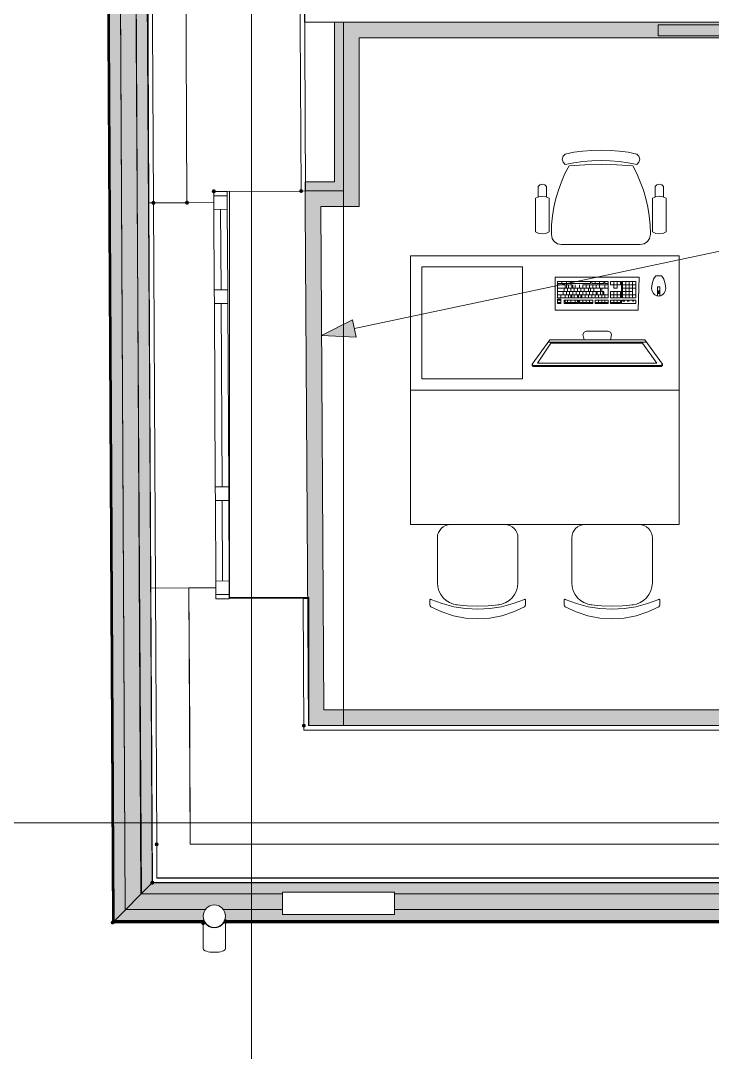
# Model space of a CAD drawing. Header units: millimetres. Extents: x 0 to 1189, y 0 to 841.
# Drawn here: x 228.36 to 259.25, y 360.62 to 406.71 of the extents above; entities that cross this region are included whole.
import ezdxf

# ---------------------------------------------------------------- set-up
doc = ezdxf.new("R2010")
doc.units = ezdxf.units.MM

msp = doc.modelspace()

# ---------------------------------------------------------------- hatches: boundary and pattern name
at = {"true_color": 0x3d3d3d}
h = msp.add_hatch(color=250, dxfattribs=at)
h.dxf.hatch_style = 2
h.paths.add_polyline_path([(233.597357, 492.155523), (234.233358, 368.207333), (232.456355, 366.41133), (231.811354, 492.145523)])
h = msp.add_hatch(color=250, dxfattribs=at)
h.dxf.hatch_style = 2
h.paths.add_polyline_path([(231.852354, 491.855522), (232.496355, 366.461331), (232.454355, 366.40933), (231.811354, 491.855522)])
h = msp.add_hatch(color=7)
h.dxf.hatch_style = 2
h.paths.add_polyline_path([(242.37237, 406.644392), (242.772371, 406.644392), (242.772371, 399.09938), (242.37237, 399.09938)])
at = {"true_color": 0xf1d696}
h = msp.add_hatch(color=41, dxfattribs=at)
h.dxf.hatch_style = 2
h.paths.add_polyline_path([(243.472372, 405.944391), (242.772371, 405.944391), (242.772371, 406.644392)])
h = msp.add_hatch(color=41, dxfattribs=at)
h.dxf.hatch_style = 2
h.paths.add_polyline_path([(243.472372, 406.644392), (243.472372, 405.944391), (242.772371, 406.644392)])
h = msp.add_hatch(color=41, dxfattribs=at)
h.dxf.hatch_style = 2
h.paths.add_polyline_path([(243.472372, 405.944391), (243.472372, 406.644392), (296.015452, 406.644392), (296.015452, 405.944391)])
h = msp.add_hatch(color=41, dxfattribs=at)
h.dxf.hatch_style = 2
h.paths.add_polyline_path([(243.472372, 399.09938), (242.772371, 399.09938), (242.772371, 405.944391), (243.472372, 405.944391)])
h = msp.add_hatch(color=7)
h.dxf.hatch_style = 2
h.paths.add_polyline_path([(237.075362, 399.08538), (237.048925, 399.148943), (236.985362, 399.175381), (236.921799, 399.148943), (236.895362, 399.08538), (236.895362, 399.07538), (236.921799, 399.011818), (236.985362, 398.98538), (237.048925, 399.011818), (237.075362, 399.07538)])
h = msp.add_hatch(color=7)
h.dxf.hatch_style = 2
h.paths.add_polyline_path([(240.885368, 399.185381), (240.821805, 399.158943), (240.795368, 399.09538), (240.821805, 399.031818), (240.885368, 399.00538), (240.948931, 399.031818), (240.975368, 399.09538), (240.948931, 399.158943)])
h = msp.add_hatch(color=7)
h.dxf.hatch_style = 2
h.paths.add_polyline_path([(241.062368, 399.09938), (241.062368, 399.499381), (242.37237, 399.499381), (242.37237, 399.09938)])
h = msp.add_hatch(color=41, dxfattribs=at)
h.dxf.hatch_style = 2
h.paths.add_polyline_path([(241.766369, 398.399379), (241.066368, 398.399379), (241.062368, 399.09938)])
h = msp.add_hatch(color=41, dxfattribs=at)
h.dxf.hatch_style = 2
h.paths.add_polyline_path([(241.062368, 399.09938), (241.762369, 399.09938), (241.766369, 398.399379)])
h = msp.add_hatch(color=41, dxfattribs=at)
h.dxf.hatch_style = 2
h.paths.add_polyline_path([(241.766369, 398.399379), (241.762369, 399.09938), (242.772371, 399.09938), (242.772371, 398.399379)])
h = msp.add_hatch(color=41, dxfattribs=at)
h.dxf.hatch_style = 2
h.paths.add_polyline_path([(243.472372, 399.09938), (243.472372, 398.399379), (242.772371, 399.09938)])
h = msp.add_hatch(color=41, dxfattribs=at)
h.dxf.hatch_style = 2
h.paths.add_polyline_path([(242.772371, 399.09938), (243.472372, 398.399379), (242.772371, 398.399379)])
h = msp.add_hatch(color=7)
h.dxf.hatch_style = 2
h.paths.add_polyline_path([(234.377358, 398.57238), (234.350921, 398.635942), (234.287358, 398.66238), (234.223795, 398.635942), (234.197358, 398.57238), (234.197358, 398.56238), (234.223795, 398.498817), (234.287358, 398.472379), (234.350921, 398.498817), (234.377358, 398.56238)])
h = msp.add_hatch(color=7)
h.dxf.hatch_style = 2
h.paths.add_polyline_path([(235.69736, 398.56938), (235.723798, 398.505817), (235.78736, 398.479379), (235.850923, 398.505817), (235.87736, 398.56938), (235.87736, 398.57938), (235.850923, 398.642942), (235.78736, 398.66938), (235.723798, 398.642942), (235.69736, 398.57938)])
h = msp.add_hatch(color=41, dxfattribs=at)
h.dxf.hatch_style = 2
h.paths.add_polyline_path([(241.90337, 375.915345), (241.203369, 375.915345), (241.066368, 398.399379), (241.766369, 398.399379)])
at = {"true_color": 0x0077b0}
h = msp.add_hatch(color=144, dxfattribs=at)
h.dxf.hatch_style = 2
h.paths.add_polyline_path([(241.801369, 392.648371), (243.179372, 393.348372), (243.345372, 392.56637)])
at = {"true_color": 0xf1d696}
h = msp.add_hatch(color=41, dxfattribs=at)
h.dxf.hatch_style = 2
h.paths.add_polyline_path([(241.90337, 375.915345), (241.211369, 375.219344), (241.203369, 375.915345)])
h = msp.add_hatch(color=41, dxfattribs=at)
h.dxf.hatch_style = 2
h.paths.add_polyline_path([(241.90337, 375.915345), (241.90737, 375.215344), (241.207369, 375.215344)])
at = {"true_color": 0xa86b51}
h = msp.add_hatch(color=35, dxfattribs=at)
h.dxf.hatch_style = 2
h.paths.add_polyline_path([(289.345442, 375.915345), (289.345442, 375.215344), (241.90737, 375.215344), (241.90337, 375.915345)])
h = msp.add_hatch(color=7)
h.dxf.hatch_style = 2
h.paths.add_polyline_path([(241.007368, 375.125344), (241.070931, 375.151781), (241.097368, 375.215344), (241.070931, 375.278907), (241.007368, 375.305344), (240.941806, 375.278907), (240.915368, 375.215344), (240.941806, 375.151781)])
h = msp.add_hatch(color=7)
h.dxf.hatch_style = 2
h.paths.add_polyline_path([(234.434358, 370.005336), (234.370796, 369.978898), (234.344358, 369.915336), (234.370796, 369.851773), (234.434358, 369.825336), (234.497921, 369.851773), (234.524358, 369.915336), (234.497921, 369.978898)])
at = {"true_color": 0x3d3d3d}
h = msp.add_hatch(color=250, dxfattribs=at)
h.paths.add_polyline_path([(232.456355, 366.41133), (234.233358, 368.197333), (298.213456, 368.197333), (298.214456, 368.175333), (297.677455, 367.636332), (297.677455, 367.698332), (296.677453, 367.698332), (296.677453, 366.632331), (296.457453, 366.41133), (237.419363, 366.41133), (237.496363, 366.596331), (237.496363, 366.818331), (237.399363, 367.019331), (237.225362, 367.158332), (237.008362, 367.207332), (236.814362, 367.163332), (236.617361, 367.019331), (236.521361, 366.818331), (236.521361, 366.596331), (236.610361, 366.41133)])
h.paths.add_polyline_path([(240.050367, 367.780333), (240.050367, 366.780331), (245.050374, 366.780331), (245.050374, 367.780333)])
h = msp.add_hatch(color=7)
h.dxf.hatch_style = 2
h.paths.add_polyline_path([(234.306998, 368.143694), (234.333249, 368.207333), (234.306998, 368.270973), (234.243358, 368.297224), (234.179718, 368.270973), (234.169718, 368.260973), (234.143467, 368.197333), (234.169718, 368.133694), (234.233358, 368.107442), (234.296998, 368.133694)])
h = msp.add_hatch(color=250, dxfattribs=at)
h.dxf.hatch_style = 2
h.paths.add_polyline_path([(234.233358, 368.197333), (234.233358, 368.207333), (234.243358, 368.207333)])
h = msp.add_hatch(color=7)
h.dxf.hatch_style = 2
h.paths.add_polyline_path([(232.535995, 366.363691), (232.562246, 366.427331), (232.535995, 366.49097), (232.472355, 366.517222), (232.408715, 366.49097), (232.377464, 366.422331), (232.403715, 366.358691), (232.467355, 366.332439)])
h = msp.add_hatch(color=7)
h.dxf.hatch_style = 2
h.paths.add_polyline_path([(232.556995, 366.384691), (232.583246, 366.448331), (232.556995, 366.51197), (232.493355, 366.538222), (232.429715, 366.51197), (232.399464, 366.444331), (232.425715, 366.380691), (232.489355, 366.354439)])
h = msp.add_hatch(color=250, dxfattribs=at)
h.dxf.hatch_style = 2
h.paths.add_polyline_path([(232.454355, 366.40933), (232.496355, 366.451331), (236.591361, 366.451331), (236.610361, 366.41133)])
h = msp.add_hatch(color=7)
h.dxf.hatch_style = 2
h.paths.add_polyline_path([(236.418361, 366.451331), (236.444799, 366.387768), (236.508361, 366.36133), (236.571924, 366.387768), (236.598361, 366.451331), (236.598361, 366.463331), (236.571924, 366.526893), (236.508361, 366.553331), (236.444799, 366.526893), (236.418361, 366.463331)])
h = msp.add_hatch(color=7)
h.dxf.hatch_style = 2
h.paths.add_polyline_path([(236.418361, 366.431331), (236.444799, 366.367768), (236.508361, 366.34133), (236.571924, 366.367768), (236.598361, 366.431331), (236.598361, 366.444331), (236.571924, 366.507893), (236.508361, 366.534331), (236.444799, 366.507893), (236.418361, 366.444331)])
h = msp.add_hatch(color=7)
h.dxf.hatch_style = 2
h.paths.add_polyline_path([(236.418361, 366.39533), (236.444799, 366.331768), (236.508361, 366.30533), (236.571924, 366.331768), (236.598361, 366.39533), (236.598361, 366.40933), (236.571924, 366.472893), (236.508361, 366.499331), (236.444799, 366.472893), (236.418361, 366.40933)])
h = msp.add_hatch(color=250, dxfattribs=at)
h.dxf.hatch_style = 2
h.paths.add_polyline_path([(237.406363, 366.40933), (237.426363, 366.451331), (296.497453, 366.451331), (296.457453, 366.41133)])
h = msp.add_hatch(color=7)
h.dxf.hatch_style = 2
h.paths.add_polyline_path([(237.598363, 366.478331), (237.571925, 366.541893), (237.508363, 366.568331), (237.4448, 366.541893), (237.418363, 366.478331), (237.418363, 366.463331), (237.4448, 366.399768), (237.508363, 366.37333), (237.571925, 366.399768), (237.598363, 366.463331)])
h = msp.add_hatch(color=7)
h.dxf.hatch_style = 2
h.paths.add_polyline_path([(237.598363, 366.463331), (237.571925, 366.526893), (237.508363, 366.553331), (237.4448, 366.526893), (237.418363, 366.463331), (237.418363, 366.451331), (237.4448, 366.387768), (237.508363, 366.36133), (237.571925, 366.387768), (237.598363, 366.451331)])

# ---------------------------------------------------------------- linework, layer by layer
at = {"color": 7, "lineweight": 0}
for points in [[(238.672365, 237.628134), (238.672365, 729.022884)], [(233.025356, 367.007331), (232.382355, 492.304523)], [(232.456355, 366.41133), (231.811354, 492.145523)], [(232.454355, 366.40933), (231.811354, 491.855522)], [(232.466355, 366.421331), (231.822354, 491.855522)], [(232.467355, 366.422331), (231.823354, 491.855522)], [(232.469355, 366.424331), (231.824354, 492.145523)], [(232.472355, 366.427331), (231.828354, 491.855522)], [(232.489355, 366.444331), (231.846354, 491.855522)], [(232.493355, 366.448331), (231.849354, 491.855522)], [(232.496355, 366.451331), (231.852354, 491.855522)], [(232.508355, 366.463331), (231.864354, 491.855522)], [(233.762357, 367.707332), (232.988356, 492.151523)], [(233.083356, 492.152523), (233.722357, 367.707332)], [(233.488357, 492.154523), (234.177358, 381.361353)], [(234.233358, 368.197333), (233.597357, 492.155523)], [(234.233358, 368.197333), (233.597357, 492.155523)], [(232.528355, 366.507331), (231.887354, 491.404521)], [(232.387355, 491.407521), (233.026356, 367.007331)], [(234.033358, 409.160396), (234.087358, 398.56038)], [(234.033358, 409.160396), (234.087358, 398.57038)], [(234.287358, 398.57238), (234.233358, 409.161396)], [(235.73336, 409.169396), (235.78736, 398.56938)], [(235.78736, 398.57938), (235.73336, 409.169396)], [(240.885368, 399.09538), (240.834368, 408.995396)], [(241.085368, 399.09638), (241.034368, 408.996396)], [(241.038368, 408.144394), (241.038368, 406.644392)], [(241.038368, 406.644392), (242.37237, 406.644392)], [(242.37237, 406.644392), (242.37237, 399.499381)], [(242.772371, 406.644392), (242.37237, 406.644392)], [(301.04546, 406.644392), (242.772371, 406.644392)], [(242.772371, 399.09938), (242.772371, 406.644392)], [(242.772371, 406.644392), (242.772371, 405.944391)], [(296.015452, 406.644392), (242.772371, 406.644392)], [(242.772371, 405.944391), (242.772371, 399.09938)], [(243.472372, 405.944391), (296.015452, 405.944391)], [(243.472372, 399.09938), (243.472372, 405.944391)], [(237.585363, 399.07838), (236.985362, 399.07538)], [(237.585363, 399.07838), (236.985362, 399.07538)], [(236.985362, 399.07538), (236.989362, 398.275379)], [(236.985362, 399.07538), (236.989362, 398.275379)], [(237.585363, 399.07838), (240.885368, 399.09538)], [(237.589363, 398.278379), (237.585363, 399.07838)], [(237.589363, 398.278379), (237.585363, 399.07838)], [(237.685363, 399.07938), (237.685363, 380.938353)], [(240.885368, 399.09538), (241.085368, 399.09638)], [(242.37237, 399.499381), (241.062368, 399.499381)], [(241.062368, 399.499381), (241.062368, 399.09938)], [(241.062368, 399.09938), (242.772371, 399.09938)], [(241.062368, 399.09938), (241.066368, 398.399379)], [(242.772371, 399.09938), (241.062368, 399.09938)], [(242.770371, 375.215344), (242.770371, 399.10138)], [(243.472372, 398.399379), (243.472372, 399.09938)], [(237.586363, 398.87838), (236.986362, 398.87538)], [(234.087358, 398.57038), (234.176358, 381.361353)], [(234.176358, 381.361353), (234.087358, 398.57038)], [(234.087358, 398.56038), (234.287358, 398.56238)], [(234.287358, 398.56238), (235.78736, 398.56938)], [(234.376358, 381.362353), (234.287358, 398.56238)], [(235.78736, 398.56938), (236.987362, 398.57538)], [(236.989362, 398.275379), (237.589363, 398.278379)], [(237.007362, 394.675374), (236.989362, 398.275379)], [(237.307363, 394.677374), (237.289363, 398.277379)], [(237.589363, 398.278379), (237.607363, 394.678374)], [(241.066368, 398.399379), (241.207369, 375.215344)], [(241.766369, 398.399379), (243.472372, 398.399379)], [(241.90337, 375.915345), (241.766369, 398.399379)], [(237.007362, 394.675374), (237.607363, 394.678374)], [(237.010362, 394.075373), (237.007362, 394.675374)], [(237.007362, 394.675374), (237.010362, 394.075373)], [(237.607363, 394.678374), (237.610363, 394.078373)], [(237.610363, 394.078373), (237.607363, 394.678374)], [(237.610363, 394.078373), (237.010362, 394.075373)], [(237.052362, 385.87636), (237.010362, 394.075373)], [(237.352363, 385.87736), (237.310363, 394.077373)], [(237.610363, 394.078373), (237.652363, 385.87936)], [(237.052362, 385.87636), (237.652363, 385.87936)], [(237.056362, 385.276359), (237.052362, 385.87636)], [(237.052362, 385.87636), (237.056362, 385.276359)], [(237.652363, 385.87936), (237.656363, 385.279359)], [(237.656363, 385.279359), (237.652363, 385.87936)], [(237.656363, 385.279359), (237.056362, 385.276359)], [(237.074362, 381.676354), (237.056362, 385.276359)], [(237.374363, 381.677354), (237.356363, 385.277359)], [(237.656363, 385.279359), (237.674363, 381.679354)], [(237.074362, 381.676354), (237.674363, 381.679354)], [(237.078362, 380.876353), (237.074362, 381.676354)], [(237.074362, 381.676354), (237.078362, 380.876353)], [(237.674363, 381.679354), (237.678363, 380.879353)], [(237.678363, 380.879353), (237.674363, 381.679354)], [(235.87636, 381.369353), (234.176358, 381.361353)], [(234.176358, 381.361353), (234.243358, 368.207333)], [(234.176358, 381.361353), (234.243358, 368.207333)], [(234.434358, 369.915336), (234.376358, 381.362353)], [(237.076362, 381.376353), (235.87636, 381.369353)], [(235.87636, 381.369353), (235.93436, 369.915336)], [(235.90836, 375.015344), (235.87636, 381.369353)], [(237.677363, 381.079353), (237.077362, 381.076353)], [(237.678363, 380.879353), (237.078362, 380.876353)], [(237.078362, 380.876353), (237.678363, 380.879353)], [(240.978368, 380.896353), (237.678363, 380.879353)], [(237.685363, 380.938353), (241.233369, 380.938353)], [(241.178368, 380.897353), (240.978368, 380.896353)], [(241.008368, 375.015344), (240.978368, 380.896353)], [(241.178368, 380.938353), (241.178368, 380.897353)], [(241.207369, 375.215344), (241.178368, 380.897353)], [(241.233369, 380.938353), (241.233369, 375.215344)], [(289.345442, 375.915345), (241.90337, 375.915345)], [(241.005368, 375.215344), (241.005368, 375.015344)], [(300.84346, 375.215344), (241.207369, 375.215344)], [(241.207369, 375.215344), (241.90737, 375.215344)], [(241.90737, 375.215344), (290.045443, 375.215344)], [(235.93436, 369.915336), (235.90836, 375.015344)], [(241.005368, 375.015344), (300.84346, 375.015344)], [(301.04546, 375.015344), (241.008368, 375.015344)], [(202.529309, 370.871337), (863.72632, 370.871337)], [(234.434358, 369.915336), (234.442358, 368.415334)], [(234.442358, 368.407334), (234.434358, 369.915336)], [(235.93436, 369.915336), (299.905458, 369.915336)], [(298.405456, 369.915336), (235.93436, 369.915336)], [(234.233358, 368.197333), (232.456355, 366.41133)], [(232.469355, 366.424331), (234.233358, 368.197333)], [(298.214456, 368.197333), (234.233358, 368.197333)], [(298.214456, 368.197333), (234.233358, 368.197333)], [(234.243358, 368.207333), (298.213456, 368.207333)], [(234.442358, 368.415334), (298.412456, 368.415334)], [(298.212456, 368.407334), (234.442358, 368.407334)], [(245.050374, 367.780333), (240.050367, 367.780333)], [(240.050367, 367.780333), (240.050367, 366.780331)], [(245.050374, 366.780331), (245.050374, 367.780333)], [(233.722357, 367.707332), (240.050367, 367.707332)], [(245.050374, 367.707332), (297.716455, 367.707332)], [(236.612361, 367.007331), (233.025356, 367.007331)], [(233.026356, 367.007331), (236.612361, 367.007331)], [(237.008362, 366.20733), (236.907635, 366.217494), (236.813799, 366.246643), (236.728869, 366.29276), (236.654862, 366.35383), (236.593791, 366.427838), (236.547674, 366.512768), (236.518525, 366.606604), (236.508361, 366.707331), (236.518525, 366.808058), (236.547674, 366.901894), (236.593791, 366.986824), (236.654862, 367.060831), (236.728869, 367.121902), (236.813799, 367.168019), (236.907635, 367.197168), (237.008362, 367.207332)], [(237.008362, 367.207332), (237.109089, 367.197168), (237.202925, 367.168019), (237.287855, 367.121902), (237.361863, 367.060831), (237.422933, 366.986824), (237.46905, 366.901894), (237.498199, 366.808058), (237.508363, 366.707331), (237.498199, 366.606604), (237.46905, 366.512768), (237.422933, 366.427838), (237.361863, 366.35383), (237.287855, 366.29276), (237.202925, 366.246643), (237.109089, 366.217494), (237.008362, 366.20733)], [(237.405363, 367.007331), (240.050367, 367.007331)], [(240.050367, 367.007331), (237.405363, 367.007331)], [(245.050374, 367.007331), (296.677453, 367.007331)], [(296.677453, 367.007331), (245.050374, 367.007331)], [(232.454355, 366.40933), (232.466355, 366.421331)], [(236.611361, 366.40933), (232.454355, 366.40933)], [(232.469355, 366.424331), (232.456355, 366.41133)], [(232.456355, 366.41133), (232.469355, 366.424331)], [(236.610361, 366.41133), (232.456355, 366.41133)], [(236.605361, 366.421331), (232.466355, 366.421331)], [(236.605361, 366.422331), (232.467355, 366.422331)], [(232.508355, 366.463331), (232.469355, 366.424331)], [(232.469355, 366.424331), (232.496355, 366.451331)], [(232.496355, 366.451331), (232.469355, 366.424331)], [(232.469355, 366.424331), (232.496355, 366.451331)], [(236.604361, 366.424331), (232.469355, 366.424331)], [(232.489355, 366.444331), (232.472355, 366.427331)], [(232.472355, 366.427331), (232.489355, 366.444331)], [(236.602361, 366.427331), (232.472355, 366.427331)], [(236.594361, 366.444331), (232.489355, 366.444331)], [(236.592361, 366.448331), (232.493355, 366.448331)], [(232.496355, 366.451331), (232.508355, 366.463331)], [(236.591361, 366.451331), (232.496355, 366.451331)], [(236.585361, 366.463331), (232.508355, 366.463331)], [(236.564361, 366.507331), (232.528355, 366.507331)], [(236.508361, 366.465331), (236.508361, 366.496331)], [(236.508361, 366.35833), (236.508361, 366.39533)], [(236.508361, 366.31833), (236.508361, 366.35833)], [(236.552361, 366.458331), (236.531361, 366.502331)], [(236.559361, 366.446331), (236.552361, 366.458331)], [(236.573361, 366.423331), (236.563361, 366.439331)], [(237.008362, 366.18733), (236.885018, 366.202283), (236.770112, 366.245455), (236.66833, 366.314315), (236.584361, 366.40633)], [(237.432363, 366.40633), (237.348956, 366.314315), (237.247362, 366.245455), (237.132269, 366.202283), (237.008362, 366.18733)], [(296.455453, 366.40933), (237.406363, 366.40933)], [(296.457453, 366.41133), (237.407363, 366.41133)], [(296.467453, 366.421331), (237.411363, 366.421331)], [(296.468453, 366.422331), (237.412363, 366.422331)], [(296.470453, 366.424331), (237.413363, 366.424331)], [(296.473453, 366.427331), (237.414363, 366.427331)], [(296.490453, 366.444331), (237.423363, 366.444331)], [(296.494453, 366.448331), (237.424363, 366.448331)], [(296.497453, 366.451331), (237.426363, 366.451331)], [(296.509453, 366.463331), (237.432363, 366.463331)], [(237.454363, 366.439331), (237.444363, 366.423331)], [(296.517453, 366.507331), (237.453363, 366.507331)], [(237.464363, 366.458331), (237.458363, 366.446331)], [(237.486363, 366.502331), (237.464363, 366.458331)], [(237.508363, 366.507331), (237.508363, 366.478331)], [(237.508363, 366.444331), (237.508363, 366.427331)], [(237.508363, 366.40933), (237.508363, 366.37433)], [(237.508363, 366.37433), (237.508363, 366.33533)], [(240.050367, 366.780331), (245.050374, 366.780331)], [(236.508361, 366.27733), (236.508361, 366.31833)], [(236.508361, 366.23433), (236.508361, 366.27733)], [(236.508361, 366.19033), (236.508361, 366.23433)], [(236.508361, 366.14433), (236.508361, 366.19033)], [(236.508361, 366.09633), (236.508361, 366.14433)], [(236.508361, 366.04733), (236.508361, 366.09633)], [(236.508361, 365.99733), (236.508361, 366.04733)], [(236.508361, 365.94533), (236.508361, 365.99733)], [(236.508361, 365.89233), (236.508361, 365.94533)], [(236.508361, 365.83833), (236.508361, 365.89233)], [(237.508363, 366.33533), (237.508363, 366.29433)], [(237.508363, 366.29433), (237.508363, 366.25233)], [(237.508363, 366.25233), (237.508363, 366.20833)], [(237.508363, 366.20833), (237.508363, 366.16333)], [(237.508363, 366.16333), (237.508363, 366.11633)], [(237.508363, 366.11633), (237.508363, 366.06733)], [(237.508363, 366.06733), (237.508363, 366.01833)], [(237.508363, 366.01833), (237.508363, 365.96733)], [(237.508363, 365.96733), (237.508363, 365.91433)], [(237.508363, 365.91433), (237.508363, 365.86133)], [(236.508361, 365.78333), (236.508361, 365.83833)], [(236.508361, 365.727329), (236.508361, 365.78333)], [(236.508361, 365.671329), (236.508361, 365.727329)], [(236.508361, 365.671329), (236.508361, 365.246329)], [(237.508363, 365.86133), (237.508363, 365.80633)], [(237.508363, 365.80633), (237.508363, 365.751329)], [(237.508363, 365.751329), (237.508363, 365.694329)], [(237.508363, 365.694329), (237.508363, 365.671329)], [(237.508363, 365.246329), (237.508363, 365.671329)], [(237.008362, 365.091328), (236.907635, 365.094461), (236.813799, 365.103453), (236.728869, 365.117696), (236.654862, 365.136579), (236.593791, 365.159493), (236.547674, 365.185829), (236.518525, 365.214977), (236.508361, 365.246329)], [(237.508363, 365.246329), (237.498199, 365.214977), (237.46905, 365.185829), (237.422933, 365.159493), (237.361863, 365.136579), (237.287855, 365.117696), (237.202925, 365.103453), (237.109089, 365.094461), (237.008362, 365.091328)]]:
    msp.add_lwpolyline(points, dxfattribs=at)
at = {"color": 253, "lineweight": 0, "true_color": 0x999999}
for points in [[(256.828392, 406.524392), (271.828415, 406.524392)], [(256.828392, 406.024391), (256.828392, 406.524392)], [(271.828415, 406.024391), (256.828392, 406.024391)], [(252.673386, 400.747383), (253.070543, 400.823508), (253.470887, 400.877883), (253.873482, 400.910508), (254.277388, 400.921383), (254.681873, 400.910508), (255.084765, 400.877883), (255.485218, 400.823508), (255.882391, 400.747383)], [(252.673386, 400.282382), (252.583011, 400.383007), (252.550386, 400.514383), (252.583011, 400.645883), (252.673386, 400.747383)], [(252.673386, 400.282382), (253.070543, 400.358507), (253.470887, 400.412882), (253.873482, 400.445507), (254.277388, 400.456383), (254.681873, 400.445507), (255.084765, 400.412882), (255.485218, 400.358507), (255.882391, 400.282382)], [(255.882391, 400.747383), (255.972766, 400.645883), (256.005391, 400.514383), (255.972766, 400.383007), (255.882391, 400.282382)], [(252.060385, 397.174377), (252.060385, 397.188378), (252.073039, 397.585638), (252.110807, 397.980144), (252.173395, 398.370737), (252.26051, 398.756255), (252.37186, 399.135539), (252.507151, 399.507428), (252.666091, 399.870762), (252.848386, 400.224382)], [(252.848386, 400.224382), (253.562137, 400.268007), (254.277388, 400.282382), (254.986015, 400.268132), (255.692391, 400.225382)], [(255.692391, 400.225382), (255.874729, 399.871761), (256.033782, 399.508412), (256.169233, 399.136486), (256.280767, 398.75713), (256.368066, 398.371493), (256.430814, 397.980722), (256.468695, 397.585968), (256.481392, 397.188378), (256.481392, 397.174377)], [(251.474384, 399.290381), (251.549134, 399.376381), (251.658384, 399.408381), (251.767635, 399.376506), (251.842385, 399.291381)], [(251.474384, 399.291381), (251.475384, 398.83538)], [(251.842385, 399.291381), (251.842385, 398.83338)], [(256.699392, 399.291381), (256.774142, 399.376506), (256.883392, 399.408381), (256.991768, 399.376881), (257.066393, 399.291381)], [(256.699392, 399.291381), (256.699392, 398.83338)], [(257.066393, 399.291381), (257.066393, 398.83538)], [(251.354384, 398.77738), (251.499259, 398.840005), (251.655384, 398.86138), (251.812385, 398.840005), (251.957385, 398.77738)], [(251.354384, 398.77738), (251.354384, 397.265378)], [(251.957385, 398.77738), (251.957385, 397.265378)], [(256.584392, 398.77738), (256.729267, 398.840005), (256.885392, 398.86138), (257.041518, 398.840005), (257.186393, 398.77738)], [(256.584392, 398.77738), (256.584392, 397.265378)], [(257.186393, 398.77738), (257.186393, 397.265378)], [(251.957385, 397.265378), (251.812385, 397.203628), (251.655384, 397.182378), (251.499259, 397.203628), (251.354384, 397.265378)], [(257.186393, 397.265378), (257.041518, 397.203628), (256.885392, 397.182378), (256.729267, 397.203628), (256.584392, 397.265378)], [(252.519386, 396.703377), (252.337401, 396.739017), (252.19276, 396.836252), (252.095182, 396.980549), (252.059385, 397.157377), (252.060385, 397.174377)], [(256.481392, 397.174377), (256.481392, 397.157377), (256.445751, 396.980549), (256.348517, 396.836252), (256.20422, 396.739017), (256.027391, 396.703377)], [(252.520386, 396.703377), (256.021391, 396.703377)], [(245.770375, 390.203367), (245.770375, 396.203376)], [(245.770375, 396.203376), (257.770394, 396.203376)], [(257.770394, 396.203376), (257.770394, 390.203367)], [(250.770383, 395.703375), (246.270376, 395.703375)], [(246.270376, 395.703375), (246.270376, 390.703368)], [(250.770383, 390.703368), (250.770383, 395.703375)], [(252.236385, 395.254375), (252.236385, 393.774372)], [(255.984391, 395.254375), (252.236385, 395.254375)], [(252.334386, 395.057374), (254.603389, 395.057374)], [(252.334386, 394.317373), (252.334386, 395.057374)], [(252.729386, 395.057374), (252.334386, 395.057374)], [(252.334386, 395.057374), (252.334386, 394.958374)], [(252.334386, 394.958374), (252.926386, 394.958374)], [(252.531386, 395.057374), (252.531386, 394.958374)], [(252.729386, 394.761374), (252.729386, 395.057374)], [(252.926386, 395.057374), (252.729386, 395.057374)], [(252.729386, 395.057374), (252.729386, 394.958374)], [(252.926386, 394.958374), (252.926386, 395.057374)], [(252.926386, 394.958374), (252.926386, 395.057374)], [(252.926386, 395.057374), (253.814388, 395.057374)], [(253.814388, 394.958374), (252.926386, 394.958374)], [(253.814388, 395.057374), (253.814388, 394.958374)], [(254.208388, 395.057374), (253.863388, 395.057374)], [(253.863388, 395.057374), (253.863388, 394.958374)], [(253.863388, 394.958374), (254.208388, 394.958374)], [(254.011388, 394.958374), (254.011388, 395.057374)], [(254.011388, 395.057374), (254.011388, 394.958374)], [(254.405389, 395.057374), (254.208388, 395.057374)], [(254.208388, 395.057374), (254.208388, 394.761374)], [(254.208388, 394.958374), (254.208388, 395.057374)], [(254.208388, 394.958374), (254.405389, 394.958374)], [(254.405389, 394.958374), (254.405389, 395.057374)], [(254.603389, 395.057374), (254.455389, 395.057374)], [(254.455389, 395.057374), (254.455389, 394.958374)], [(254.455389, 394.958374), (254.603389, 394.958374)], [(254.603389, 395.057374), (254.603389, 394.317373)], [(254.603389, 394.958374), (254.603389, 395.057374)], [(254.800389, 395.057374), (254.701389, 395.057374)], [(254.701389, 395.057374), (254.701389, 394.958374)], [(254.701389, 395.057374), (255.14539, 395.057374)], [(254.701389, 394.909374), (254.701389, 395.057374)], [(255.14539, 395.057374), (254.849389, 395.057374)], [(254.849389, 395.057374), (254.849389, 394.958374)], [(254.849389, 394.761374), (254.849389, 395.057374)], [(254.99739, 394.909374), (254.99739, 395.057374)], [(255.14539, 394.958374), (255.14539, 395.057374)], [(255.14539, 395.057374), (255.14539, 394.909374)], [(255.19539, 395.057374), (255.836391, 395.057374)], [(255.19539, 394.317373), (255.19539, 395.057374)], [(255.24439, 395.057374), (255.49039, 395.057374)], [(255.24439, 394.909374), (255.24439, 395.057374)], [(255.39239, 395.057374), (255.39239, 394.317373)], [(255.688391, 395.057374), (255.54039, 395.057374)], [(255.54039, 395.057374), (255.54039, 394.909374)], [(255.54039, 395.057374), (255.54039, 394.909374)], [(255.688391, 394.465373), (255.688391, 395.057374)], [(255.688391, 394.909374), (255.688391, 395.057374)], [(255.688391, 395.057374), (255.836391, 395.057374)], [(255.836391, 395.057374), (255.836391, 394.317373)], [(255.836391, 395.057374), (255.836391, 394.465373)], [(255.934391, 393.774372), (255.984391, 395.254375)], [(256.535392, 394.747374), (256.558267, 394.956249), (256.625392, 395.155374)], [(256.625392, 395.155374), (256.664392, 395.238375)], [(256.664392, 395.238375), (256.674392, 395.254375)], [(256.674392, 395.254375), (256.712392, 395.298375)], [(256.712392, 395.298375), (256.723392, 395.303375)], [(256.871392, 395.303375), (256.723392, 395.303375)], [(256.978393, 395.303375), (256.871392, 395.303375)], [(256.978393, 395.303375), (256.989393, 395.298375)], [(256.989393, 395.298375), (257.027393, 395.254375)], [(257.027393, 395.254375), (257.036393, 395.238375)], [(257.036393, 395.238375), (257.076393, 395.155374)], [(257.076393, 395.155374), (257.143518, 394.956249), (257.166393, 394.747374)], [(252.334386, 394.909374), (252.679386, 394.909374)], [(252.334386, 394.761374), (252.334386, 394.909374)], [(252.334386, 394.761374), (252.630386, 394.761374)], [(252.679386, 394.761374), (252.334386, 394.761374)], [(252.334386, 394.613374), (252.334386, 394.761374)], [(252.334386, 394.613374), (252.581386, 394.613374)], [(252.630386, 394.613374), (252.334386, 394.613374)], [(252.334386, 394.465373), (252.334386, 394.613374)], [(253.173387, 394.465373), (252.334386, 394.465373)], [(252.334386, 394.465373), (252.334386, 394.317373)], [(252.581386, 394.465373), (252.334386, 394.465373)], [(252.482386, 394.465373), (252.482386, 394.317373)], [(252.482386, 394.317373), (252.482386, 394.465373)], [(252.581386, 394.613374), (252.581386, 394.465373)], [(252.581386, 394.613374), (252.581386, 394.465373)], [(252.729386, 394.613374), (252.581386, 394.613374)], [(252.975386, 394.761374), (252.630386, 394.761374)], [(252.630386, 394.761374), (252.630386, 394.613374)], [(252.630386, 394.761374), (252.630386, 394.613374)], [(252.630386, 394.613374), (252.877386, 394.613374)], [(252.679386, 394.909374), (252.679386, 394.761374)], [(252.679386, 394.465373), (252.679386, 394.317373)], [(252.827386, 394.909374), (252.729386, 394.909374)], [(252.729386, 394.465373), (252.729386, 394.613374)], [(252.778386, 394.761374), (252.778386, 394.613374)], [(252.778386, 394.613374), (252.778386, 394.761374)], [(252.778386, 394.613374), (253.814388, 394.613374)], [(252.827386, 394.761374), (252.827386, 394.909374)], [(252.827386, 394.465373), (252.827386, 394.317373)], [(252.975386, 394.909374), (252.877386, 394.909374)], [(252.877386, 394.465373), (252.877386, 394.613374)], [(252.877386, 394.613374), (252.877386, 394.465373)], [(253.074387, 394.761374), (252.926386, 394.761374)], [(252.926386, 394.761374), (252.926386, 394.613374)], [(252.926386, 394.317373), (252.926386, 394.465373)], [(252.975386, 394.761374), (252.975386, 394.909374)], [(252.975386, 394.465373), (252.975386, 394.317373)], [(253.025387, 394.909374), (253.025387, 394.761374)], [(253.025387, 394.761374), (254.208388, 394.761374)], [(253.025387, 394.465373), (253.025387, 394.613374)], [(253.074387, 394.613374), (253.074387, 394.761374)], [(254.159388, 394.761374), (253.074387, 394.761374)], [(253.074387, 394.317373), (253.074387, 394.465373)], [(253.123387, 394.761374), (253.123387, 394.909374)], [(253.222387, 394.465373), (253.123387, 394.465373)], [(253.173387, 394.465373), (253.173387, 394.613374)], [(253.173387, 394.465373), (253.863388, 394.465373)], [(253.222387, 394.761374), (253.222387, 394.613374)], [(253.222387, 394.613374), (253.222387, 394.761374)], [(253.222387, 394.317373), (253.222387, 394.465373)], [(253.370387, 394.465373), (253.271387, 394.465373)], [(253.271387, 394.465373), (253.271387, 394.317373)], [(253.321387, 394.909374), (253.321387, 394.761374)], [(253.321387, 394.613374), (253.321387, 394.465373)], [(253.321387, 394.465373), (253.321387, 394.613374)], [(253.370387, 394.613374), (253.370387, 394.761374)], [(253.370387, 394.317373), (253.370387, 394.465373)], [(253.419387, 394.465373), (253.419387, 394.317373)], [(253.912388, 394.909374), (253.468387, 394.909374)], [(253.468387, 394.761374), (253.468387, 394.909374)], [(253.468387, 394.465373), (253.468387, 394.613374)], [(253.518387, 394.613374), (253.518387, 394.761374)], [(253.567387, 394.465373), (253.567387, 394.317373)], [(253.616387, 394.761374), (253.616387, 394.909374)], [(253.616387, 394.465373), (253.616387, 394.613374)], [(253.616387, 394.465373), (253.764388, 394.465373)], [(253.715388, 394.761374), (253.715388, 394.613374)], [(253.715388, 394.465373), (253.715388, 394.317373)], [(253.715388, 394.317373), (253.715388, 394.465373)], [(253.764388, 394.761374), (253.764388, 394.909374)], [(253.764388, 394.761374), (253.912388, 394.761374)], [(253.764388, 394.465373), (253.764388, 394.613374)], [(254.060388, 394.613374), (253.764388, 394.613374)], [(253.764388, 394.613374), (253.764388, 394.465373)], [(253.764388, 394.465373), (254.060388, 394.465373)], [(253.814388, 394.613374), (253.814388, 394.761374)], [(253.814388, 394.613374), (254.011388, 394.613374)], [(254.307389, 394.465373), (253.863388, 394.465373)], [(253.863388, 394.465373), (253.863388, 394.317373)], [(253.912388, 394.761374), (253.912388, 394.909374)], [(254.208388, 394.909374), (253.912388, 394.909374)], [(253.912388, 394.613374), (253.912388, 394.465373)], [(253.962388, 394.613374), (253.962388, 394.761374)], [(254.011388, 394.613374), (254.356389, 394.613374)], [(254.011388, 394.465373), (254.011388, 394.317373)], [(254.060388, 394.761374), (254.060388, 394.909374)], [(254.060388, 394.465373), (254.060388, 394.613374)], [(254.110388, 394.465373), (254.110388, 394.613374)], [(254.110388, 394.465373), (254.356389, 394.465373)], [(254.258388, 394.761374), (254.159388, 394.761374)], [(254.159388, 394.465373), (254.159388, 394.317373)], [(254.159388, 394.317373), (254.159388, 394.465373)], [(254.208388, 394.761374), (254.208388, 394.909374)], [(254.208388, 394.909374), (254.603389, 394.909374)], [(254.455389, 394.761374), (254.208388, 394.761374)], [(254.258388, 394.613374), (254.258388, 394.761374)], [(254.258388, 394.613374), (254.258388, 394.465373)], [(254.307389, 394.761374), (254.307389, 394.613374)], [(254.603389, 394.761374), (254.307389, 394.761374)], [(254.307389, 394.613374), (254.405389, 394.613374)], [(254.307389, 394.317373), (254.307389, 394.465373)], [(254.455389, 394.465373), (254.307389, 394.465373)], [(254.356389, 394.465373), (254.356389, 394.613374)], [(254.405389, 394.613374), (254.405389, 394.465373)], [(254.405389, 394.465373), (254.603389, 394.465373)], [(254.455389, 394.909374), (254.455389, 394.761374)], [(254.455389, 394.909374), (254.455389, 394.761374)], [(254.455389, 394.761374), (254.603389, 394.761374)], [(254.603389, 394.465373), (254.455389, 394.465373)], [(254.455389, 394.317373), (254.455389, 394.465373)], [(254.603389, 394.761374), (254.603389, 394.909374)], [(254.603389, 394.465373), (254.603389, 394.761374)], [(254.603389, 394.317373), (254.603389, 394.465373)], [(255.14539, 394.909374), (254.701389, 394.909374)], [(254.701389, 394.317373), (254.701389, 394.613374)], [(255.14539, 394.613374), (254.701389, 394.613374)], [(254.701389, 394.613374), (254.701389, 394.465373)], [(254.701389, 394.613374), (255.14539, 394.613374)], [(254.701389, 394.465373), (254.701389, 394.317373)], [(254.701389, 394.465373), (255.14539, 394.465373)], [(254.849389, 394.909374), (254.849389, 394.761374)], [(254.849389, 394.761374), (254.99739, 394.761374)], [(254.849389, 394.761374), (254.99739, 394.761374)], [(254.849389, 394.613374), (254.849389, 394.317373)], [(255.14539, 394.909374), (254.99739, 394.909374)], [(254.99739, 394.761374), (254.99739, 394.909374)], [(254.99739, 394.761374), (254.99739, 394.909374)], [(254.99739, 394.613374), (254.99739, 394.465373)], [(254.99739, 394.465373), (254.99739, 394.317373)], [(255.14539, 394.465373), (255.14539, 394.613374)], [(255.14539, 394.613374), (255.14539, 394.317373)], [(255.14539, 394.317373), (255.14539, 394.465373)], [(255.49039, 394.909374), (255.24439, 394.909374)], [(255.24439, 394.909374), (255.24439, 394.465373)], [(255.54039, 394.909374), (255.24439, 394.909374)], [(255.24439, 394.761374), (255.39239, 394.761374)], [(255.54039, 394.613374), (255.24439, 394.613374)], [(255.34239, 394.465373), (255.24439, 394.465373)], [(255.24439, 394.465373), (255.24439, 394.317373)], [(255.24439, 394.465373), (255.49039, 394.465373)], [(255.39239, 394.761374), (255.688391, 394.761374)], [(255.836391, 394.465373), (255.39239, 394.465373)], [(255.54039, 394.465373), (255.54039, 394.909374)], [(255.836391, 394.909374), (255.54039, 394.909374)], [(255.688391, 394.613374), (255.54039, 394.613374)], [(255.54039, 394.465373), (255.54039, 394.317373)], [(255.54039, 394.465373), (255.638391, 394.465373)], [(255.688391, 394.465373), (255.688391, 394.909374)], [(255.836391, 394.761374), (255.688391, 394.761374)], [(255.688391, 394.465373), (255.688391, 394.317373)], [(255.836391, 394.465373), (255.688391, 394.465373)], [(255.836391, 394.317373), (255.836391, 394.465373)], [(256.625392, 394.514373), (256.558642, 394.622624), (256.535392, 394.747374)], [(256.661392, 394.476373), (256.625392, 394.514373)], [(256.674392, 394.465373), (256.661392, 394.476373)], [(256.716392, 394.439373), (256.674392, 394.465373)], [(256.801392, 394.408373), (256.801392, 394.820374)], [(256.801392, 394.820374), (256.900392, 394.820374)], [(256.877392, 394.643374), (256.824392, 394.643374)], [(256.824392, 394.643374), (256.824392, 394.514373)], [(256.824392, 394.514373), (256.877392, 394.514373)], [(256.877392, 394.514373), (256.877392, 394.643374)], [(256.900392, 394.820374), (256.900392, 394.408373)], [(257.027393, 394.465373), (256.985393, 394.439373)], [(257.040393, 394.476373), (257.027393, 394.465373)], [(257.076393, 394.514373), (257.040393, 394.476373)], [(257.166393, 394.747374), (257.143143, 394.622624), (257.076393, 394.514373)], [(254.603389, 394.317373), (252.334386, 394.317373)], [(252.334386, 394.317373), (252.630386, 394.317373)], [(252.482386, 394.268373), (252.334386, 394.268373)], [(252.334386, 394.268373), (252.334386, 394.070373)], [(252.482386, 394.218373), (252.334386, 394.218373)], [(252.334386, 394.218373), (252.334386, 394.120373)], [(252.334386, 394.120373), (252.482386, 394.120373)], [(252.334386, 394.070373), (252.482386, 394.070373)], [(252.482386, 394.070373), (252.482386, 394.268373)], [(252.482386, 394.120373), (252.482386, 394.218373)], [(252.630386, 394.218373), (253.271387, 394.218373)], [(252.630386, 394.070373), (252.630386, 394.218373)], [(253.271387, 394.070373), (252.630386, 394.070373)], [(252.679386, 394.317373), (252.778386, 394.317373)], [(253.222387, 394.218373), (252.679386, 394.218373)], [(252.679386, 394.218373), (252.679386, 394.120373)], [(252.679386, 394.120373), (253.222387, 394.120373)], [(252.778386, 394.120373), (252.778386, 394.218373)], [(252.827386, 394.317373), (253.074387, 394.317373)], [(252.926386, 394.120373), (252.926386, 394.218373)], [(253.123387, 394.317373), (253.370387, 394.317373)], [(253.123387, 394.218373), (253.123387, 394.120373)], [(253.222387, 394.120373), (253.222387, 394.218373)], [(253.271387, 394.218373), (253.271387, 394.070373)], [(253.616387, 394.218373), (253.321387, 394.218373)], [(253.321387, 394.218373), (253.321387, 394.120373)], [(253.321387, 394.070373), (253.321387, 394.218373)], [(253.321387, 394.218373), (253.912388, 394.218373)], [(253.321387, 394.120373), (253.616387, 394.120373)], [(253.912388, 394.070373), (253.321387, 394.070373)], [(253.468387, 394.120373), (253.468387, 394.218373)], [(253.616387, 394.120373), (253.616387, 394.218373)], [(253.616387, 394.120373), (253.912388, 394.120373)], [(253.912388, 394.218373), (253.666388, 394.218373)], [(253.764388, 394.120373), (253.764388, 394.218373)], [(253.863388, 394.317373), (254.011388, 394.317373)], [(253.912388, 394.120373), (253.912388, 394.218373)], [(253.912388, 394.218373), (253.912388, 394.070373)], [(254.011388, 394.317373), (254.159388, 394.317373)], [(254.159388, 394.218373), (254.011388, 394.218373)], [(254.011388, 394.218373), (254.011388, 394.120373)], [(254.011388, 394.070373), (254.011388, 394.218373)], [(254.011388, 394.218373), (254.603389, 394.218373)], [(254.011388, 394.120373), (254.307389, 394.120373)], [(254.603389, 394.070373), (254.011388, 394.070373)], [(254.159388, 394.317373), (254.307389, 394.317373)], [(254.307389, 394.218373), (254.159388, 394.218373)], [(254.159388, 394.218373), (254.159388, 394.120373)], [(254.307389, 394.317373), (254.603389, 394.317373)], [(254.307389, 394.218373), (254.307389, 394.120373)], [(254.603389, 394.218373), (254.307389, 394.218373)], [(254.307389, 394.120373), (254.603389, 394.120373)], [(254.455389, 394.120373), (254.455389, 394.218373)], [(254.603389, 394.120373), (254.603389, 394.218373)], [(254.603389, 394.218373), (254.603389, 394.070373)], [(254.701389, 394.317373), (254.800389, 394.317373)], [(255.14539, 394.317373), (254.701389, 394.317373)], [(255.14539, 394.218373), (254.701389, 394.218373)], [(254.701389, 394.218373), (255.14539, 394.218373)], [(254.701389, 394.218373), (254.701389, 394.120373)], [(254.701389, 394.070373), (254.701389, 394.218373)], [(254.701389, 394.120373), (255.14539, 394.120373)], [(255.14539, 394.070373), (254.701389, 394.070373)], [(254.849389, 394.317373), (254.99739, 394.317373)], [(254.849389, 394.218373), (254.849389, 394.120373)], [(254.99739, 394.317373), (255.14539, 394.317373)], [(254.99739, 394.218373), (254.99739, 394.120373)], [(255.14539, 394.120373), (255.14539, 394.218373)], [(255.14539, 394.218373), (255.14539, 394.070373)], [(255.836391, 394.317373), (255.19539, 394.317373)], [(255.19539, 394.218373), (255.836391, 394.218373)], [(255.19539, 394.070373), (255.19539, 394.218373)], [(255.836391, 394.070373), (255.19539, 394.070373)], [(255.24439, 394.317373), (255.638391, 394.317373)], [(255.24439, 394.169373), (255.34239, 394.169373)], [(255.24439, 394.169373), (255.34239, 394.169373)], [(255.54039, 394.169373), (255.44139, 394.169373)], [(255.44139, 394.169373), (255.54039, 394.169373)], [(255.688391, 394.317373), (255.836391, 394.317373)], [(255.737391, 394.169373), (255.688391, 394.169373)], [(255.688391, 394.169373), (255.737391, 394.169373)], [(255.836391, 394.218373), (255.836391, 394.070373)], [(256.773392, 394.415373), (256.716392, 394.439373)], [(256.850392, 394.402373), (256.773392, 394.415373)], [(256.928393, 394.415373), (256.850392, 394.402373)], [(256.985393, 394.439373), (256.928393, 394.415373)], [(252.236385, 393.774372), (255.934391, 393.774372)], [(253.518387, 392.788371), (253.468387, 392.689371)], [(253.518387, 392.788371), (253.468387, 392.689371)], [(253.468387, 392.689371), (253.518387, 392.44337)], [(253.616387, 392.837371), (253.518387, 392.788371)], [(253.616387, 392.837371), (253.518387, 392.788371)], [(254.110388, 392.837371), (253.616387, 392.837371)], [(254.110388, 392.837371), (253.616387, 392.837371)], [(254.603389, 392.837371), (254.110388, 392.837371)], [(254.603389, 392.837371), (254.110388, 392.837371)], [(254.603389, 392.837371), (254.701389, 392.788371)], [(254.603389, 392.837371), (254.701389, 392.788371)], [(254.701389, 392.788371), (254.751389, 392.689371)], [(254.701389, 392.788371), (254.751389, 392.689371)], [(254.751389, 392.689371), (254.701389, 392.44337)], [(251.200384, 391.358369), (251.989385, 392.44337)], [(251.447384, 391.407369), (252.038385, 392.29537)], [(251.940385, 392.34437), (254.110388, 392.34437)], [(251.989385, 392.44337), (252.088385, 392.44337)], [(252.038385, 392.29537), (254.110388, 392.29537)], [(252.088385, 392.44337), (254.110388, 392.44337)], [(254.110388, 392.44337), (256.082391, 392.44337)], [(254.110388, 392.34437), (256.279392, 392.34437)], [(254.110388, 392.29537), (256.131391, 392.29537)], [(256.082391, 392.44337), (256.181391, 392.44337)], [(256.131391, 392.29537), (256.773392, 391.407369)], [(256.181391, 392.44337), (256.230391, 392.44337)], [(256.230391, 392.44337), (257.019393, 391.358369)], [(251.200384, 391.309369), (251.200384, 391.358369)], [(251.249384, 391.309369), (251.200384, 391.358369)], [(251.249384, 391.259368), (251.200384, 391.309369)], [(251.299384, 391.309369), (251.200384, 391.309369)], [(254.110388, 391.309369), (251.249384, 391.309369)], [(254.110388, 391.259368), (251.249384, 391.259368)], [(254.110388, 391.309369), (251.299384, 391.309369)], [(254.110388, 391.407369), (251.447384, 391.407369)], [(256.773392, 391.407369), (254.110388, 391.407369)], [(256.921393, 391.309369), (254.110388, 391.309369)], [(256.921393, 391.309369), (254.110388, 391.309369)], [(256.970393, 391.259368), (254.110388, 391.259368)], [(257.019393, 391.358369), (256.921393, 391.309369)], [(257.019393, 391.309369), (256.921393, 391.309369)], [(257.019393, 391.309369), (256.970393, 391.259368)], [(257.019393, 391.358369), (257.019393, 391.309369)], [(246.270376, 390.703368), (250.770383, 390.703368)], [(257.770394, 390.203367), (245.770375, 390.203367)], [(257.770394, 390.203367), (245.770375, 390.203367)], [(245.770375, 390.203367), (245.770375, 384.203358)], [(257.770394, 384.203358), (257.770394, 390.203367)], [(245.770375, 384.203358), (257.770394, 384.203358)], [(246.970377, 383.603357), (246.982541, 383.724171), (247.01744, 383.836748), (247.072682, 383.93866), (247.145878, 384.027482), (247.234636, 384.100789), (247.336565, 384.156154), (247.449276, 384.191153), (247.570378, 384.203358)], [(246.970377, 383.603357), (246.982541, 383.724171), (247.01744, 383.836748), (247.072682, 383.93866), (247.145878, 384.027482), (247.234636, 384.100789), (247.336565, 384.156154), (247.449276, 384.191153), (247.570378, 384.203358)], [(249.971382, 384.203358), (247.570378, 384.203358)], [(249.971382, 384.203358), (247.570378, 384.203358)], [(249.970382, 384.203358), (250.091197, 384.191153), (250.203773, 384.156154), (250.305685, 384.100789), (250.394508, 384.027482), (250.467814, 383.93866), (250.52318, 383.836748), (250.558178, 383.724171), (250.570383, 383.603357)], [(249.970382, 384.203358), (250.091197, 384.191153), (250.203773, 384.156154), (250.305685, 384.100789), (250.394508, 384.027482), (250.467814, 383.93866), (250.52318, 383.836748), (250.558178, 383.724171), (250.570383, 383.603357)], [(252.970386, 383.603357), (252.982551, 383.724171), (253.017449, 383.836748), (253.072691, 383.93866), (253.145887, 384.027482), (253.234645, 384.100789), (253.336575, 384.156154), (253.449286, 384.191153), (253.570387, 384.203358)], [(252.970386, 383.603357), (252.982551, 383.724171), (253.017449, 383.836748), (253.072691, 383.93866), (253.145887, 384.027482), (253.234645, 384.100789), (253.336575, 384.156154), (253.449286, 384.191153), (253.570387, 384.203358)], [(255.971391, 384.203358), (253.570387, 384.203358)], [(255.971391, 384.203358), (253.570387, 384.203358)], [(255.970391, 384.203358), (256.091206, 384.191153), (256.203782, 384.156154), (256.305694, 384.100789), (256.394517, 384.027482), (256.467823, 383.93866), (256.523189, 383.836748), (256.558187, 383.724171), (256.570392, 383.603357)], [(255.970391, 384.203358), (256.091206, 384.191153), (256.203782, 384.156154), (256.305694, 384.100789), (256.394517, 384.027482), (256.467823, 383.93866), (256.523189, 383.836748), (256.558187, 383.724171), (256.570392, 383.603357)], [(246.970377, 383.603357), (246.970377, 381.600354)], [(246.970377, 383.603357), (246.970377, 381.600354)], [(250.570383, 383.603357), (250.570383, 381.600354)], [(250.570383, 383.603357), (250.570383, 381.600354)], [(252.970386, 383.603357), (252.970386, 381.600354)], [(252.970386, 383.603357), (252.970386, 381.600354)], [(256.570392, 383.603357), (256.570392, 381.600354)], [(256.570392, 383.603357), (256.570392, 381.600354)], [(247.870379, 380.605352), (247.684994, 380.641667), (247.514175, 380.710055), (247.361052, 380.807061), (247.228753, 380.929228), (247.120407, 381.073097), (247.039143, 381.235213), (246.98809, 381.412117), (246.970377, 381.600354)], [(247.870379, 380.605352), (247.684994, 380.641667), (247.514175, 380.710055), (247.361052, 380.807061), (247.228753, 380.929228), (247.120407, 381.073097), (247.039143, 381.235213), (246.98809, 381.412117), (246.970377, 381.600354)], [(250.570383, 381.600354), (250.55267, 381.412117), (250.501617, 381.235213), (250.420353, 381.073097), (250.312007, 380.929228), (250.179708, 380.807061), (250.026585, 380.710055), (249.855766, 380.641667), (249.670381, 380.605352)], [(250.570383, 381.600354), (250.55267, 381.412117), (250.501617, 381.235213), (250.420353, 381.073097), (250.312007, 380.929228), (250.179708, 380.807061), (250.026585, 380.710055), (249.855766, 380.641667), (249.670381, 380.605352)], [(253.870388, 380.605352), (253.685003, 380.641667), (253.514184, 380.710055), (253.361061, 380.807061), (253.228762, 380.929228), (253.120416, 381.073097), (253.039152, 381.235213), (252.988099, 381.412117), (252.970386, 381.600354)], [(253.870388, 380.605352), (253.685003, 380.641667), (253.514184, 380.710055), (253.361061, 380.807061), (253.228762, 380.929228), (253.120416, 381.073097), (253.039152, 381.235213), (252.988099, 381.412117), (252.970386, 381.600354)], [(256.570392, 381.600354), (256.552679, 381.412117), (256.501626, 381.235213), (256.420362, 381.073097), (256.312017, 380.929228), (256.179718, 380.807061), (256.026594, 380.710055), (255.855776, 380.641667), (255.670391, 380.605352)], [(256.570392, 381.600354), (256.552679, 381.412117), (256.501626, 381.235213), (256.420362, 381.073097), (256.312017, 380.929228), (256.179718, 380.807061), (256.026594, 380.710055), (255.855776, 380.641667), (255.670391, 380.605352)], [(246.635377, 380.829353), (246.644002, 380.850728), (246.665377, 380.859353), (246.678377, 380.856353)], [(246.635377, 380.829353), (246.644002, 380.850728), (246.665377, 380.859353), (246.678377, 380.856353)], [(246.635377, 380.613352), (246.635377, 380.829353)], [(246.635377, 380.613352), (246.635377, 380.829353)], [(250.861383, 380.856353), (250.357898, 380.665993), (249.838757, 380.528977), (249.308178, 380.446149), (248.77038, 380.418352), (248.232426, 380.446149), (247.701503, 380.528977), (247.182018, 380.665993), (246.678377, 380.856353)], [(250.861383, 380.856353), (250.357898, 380.665993), (249.838757, 380.528977), (249.308178, 380.446149), (248.77038, 380.418352), (248.232426, 380.446149), (247.701503, 380.528977), (247.182018, 380.665993), (246.678377, 380.856353)], [(250.861383, 380.856353), (250.875383, 380.859353), (250.896383, 380.850728), (250.905383, 380.829353)], [(250.861383, 380.856353), (250.875383, 380.859353), (250.896383, 380.850728), (250.905383, 380.829353)], [(250.905383, 380.613352), (250.905383, 380.829353)], [(250.905383, 380.613352), (250.905383, 380.829353)], [(252.635386, 380.829353), (252.644011, 380.850728), (252.665386, 380.859353), (252.678386, 380.856353)], [(252.635386, 380.829353), (252.644011, 380.850728), (252.665386, 380.859353), (252.678386, 380.856353)], [(252.635386, 380.613352), (252.635386, 380.829353)], [(252.635386, 380.613352), (252.635386, 380.829353)], [(256.861392, 380.856353), (256.357907, 380.665993), (255.838766, 380.528977), (255.308187, 380.446149), (254.770389, 380.418352), (254.232435, 380.446149), (253.701513, 380.528977), (253.182027, 380.665993), (252.678386, 380.856353)], [(256.861392, 380.856353), (256.357907, 380.665993), (255.838766, 380.528977), (255.308187, 380.446149), (254.770389, 380.418352), (254.232435, 380.446149), (253.701513, 380.528977), (253.182027, 380.665993), (252.678386, 380.856353)], [(256.861392, 380.856353), (256.875392, 380.859353), (256.896392, 380.850728), (256.905392, 380.829353)], [(256.861392, 380.856353), (256.875392, 380.859353), (256.896392, 380.850728), (256.905392, 380.829353)], [(256.905392, 380.613352), (256.905392, 380.829353)], [(256.905392, 380.613352), (256.905392, 380.829353)], [(246.682377, 380.528352), (246.647627, 380.564477), (246.635377, 380.613352)], [(246.682377, 380.528352), (246.647627, 380.564477), (246.635377, 380.613352)], [(250.858383, 380.528352), (250.365211, 380.294633), (249.848507, 380.125601), (249.31474, 380.022945), (248.77038, 379.988351), (248.225598, 380.022945), (247.691878, 380.125601), (247.175409, 380.294633), (246.682377, 380.528352)], [(250.858383, 380.528352), (250.365211, 380.294633), (249.848507, 380.125601), (249.31474, 380.022945), (248.77038, 379.988351), (248.225598, 380.022945), (247.691878, 380.125601), (247.175409, 380.294633), (246.682377, 380.528352)], [(249.711382, 380.610352), (249.241256, 380.568477), (248.77038, 380.554352), (248.298629, 380.568477), (247.828379, 380.610352)], [(249.711382, 380.610352), (249.241256, 380.568477), (248.77038, 380.554352), (248.298629, 380.568477), (247.828379, 380.610352)], [(250.905383, 380.613352), (250.892758, 380.564477), (250.858383, 380.528352)], [(250.905383, 380.613352), (250.892758, 380.564477), (250.858383, 380.528352)], [(252.682386, 380.528352), (252.647636, 380.564477), (252.635386, 380.613352)], [(252.682386, 380.528352), (252.647636, 380.564477), (252.635386, 380.613352)], [(256.858392, 380.528352), (256.36522, 380.294633), (255.848516, 380.125601), (255.314749, 380.022945), (254.770389, 379.988351), (254.225607, 380.022945), (253.691888, 380.125601), (253.175418, 380.294633), (252.682386, 380.528352)], [(256.858392, 380.528352), (256.36522, 380.294633), (255.848516, 380.125601), (255.314749, 380.022945), (254.770389, 379.988351), (254.225607, 380.022945), (253.691888, 380.125601), (253.175418, 380.294633), (252.682386, 380.528352)], [(255.711391, 380.610352), (255.241265, 380.568477), (254.770389, 380.554352), (254.298639, 380.568477), (253.828388, 380.610352)], [(255.711391, 380.610352), (255.241265, 380.568477), (254.770389, 380.554352), (254.298639, 380.568477), (253.828388, 380.610352)], [(256.905392, 380.613352), (256.892767, 380.564477), (256.858392, 380.528352)], [(256.905392, 380.613352), (256.892767, 380.564477), (256.858392, 380.528352)]]:
    msp.add_lwpolyline(points, dxfattribs=at)
at = {"color": 144, "lineweight": 0, "true_color": 0x0077b0}
for points in [[(243.262372, 392.957371), (269.996412, 398.61038)], [(241.801369, 392.648371), (243.179372, 393.348372)], [(243.179372, 393.348372), (243.345372, 392.56637)], [(241.801369, 392.648371), (243.345372, 392.56637)]]:
    msp.add_lwpolyline(points, dxfattribs=at)

doc.saveas('drawing.dxf')
